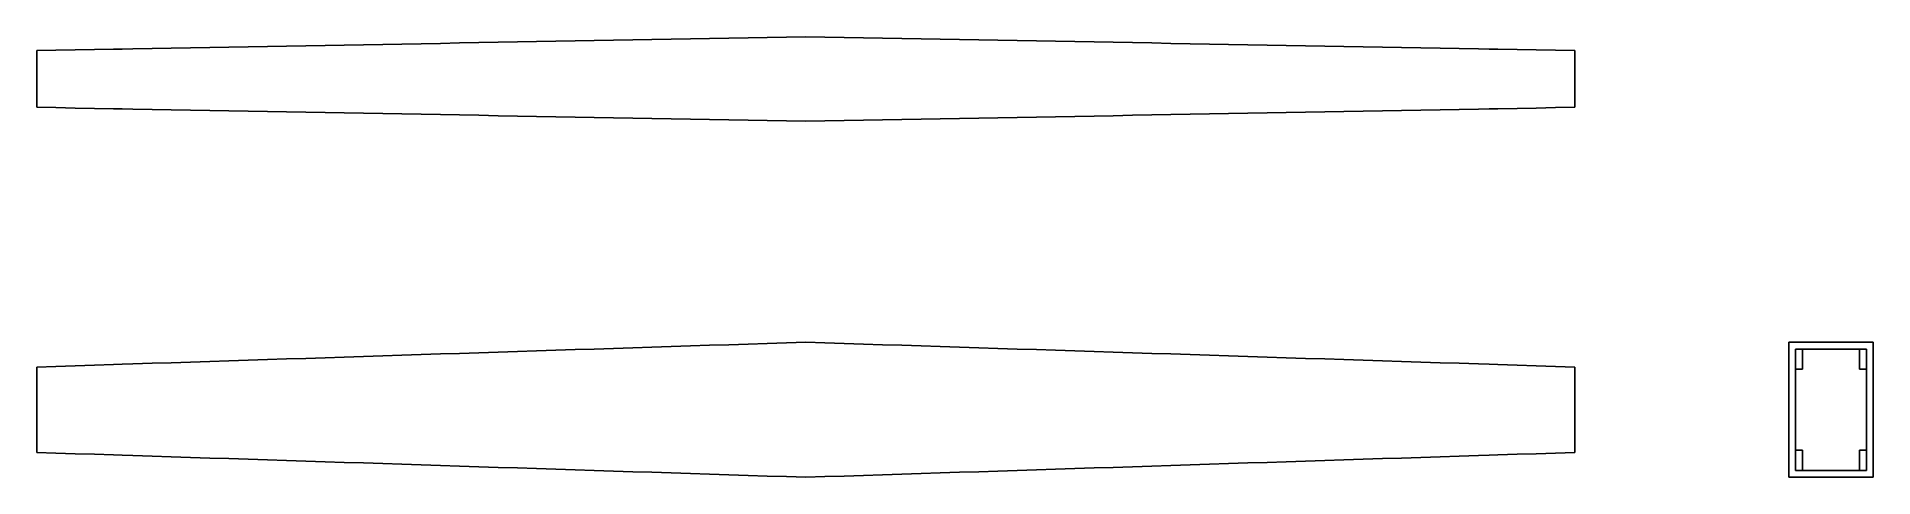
# Model space of a CAD drawing. Header units: inches. Extents: x 0 to 10.7, y -0.4 to 2.2.
import ezdxf

# ---------------------------------------------------------------- set-up
doc = ezdxf.new("R2010")
doc.units = ezdxf.units.IN

msp = doc.modelspace()

# ---------------------------------------------------------------- linework, layer by layer
at = {"layer": 'FRONT'}
for p, q in [((2.1375, 0.319003), (2.25, 0.322639)), ((2.25, 0.322639), (2.3625, 0.326276)), ((2.3625, 0.326276), (2.475, 0.329912)), ((2.475, 0.329912), (2.5875, 0.333549)), ((2.5875, 0.333549), (2.7, 0.337185)), ((2.7, 0.337185), (2.8125, 0.340822)), ((2.8125, 0.340822), (2.925, 0.344458)), ((2.925, 0.344458), (3.0375, 0.348095)), ((3.0375, 0.348095), (3.15, 0.351731)), ((3.15, 0.351731), (3.2625, 0.355368)), ((3.2625, 0.355368), (3.375, 0.359004)), ((3.375, 0.359004), (3.4875, 0.362641)), ((3.4875, 0.362641), (3.6, 0.366277)), ((3.6, 0.366277), (3.7125, 0.369914)), ((3.7125, 0.369914), (3.825, 0.37355)), ((3.825, 0.37355), (3.9375, 0.377187)), ((3.9375, 0.377187), (4.05, 0.380823)), ((4.05, 0.380823), (4.1625, 0.384459)), ((4.1625, 0.384459), (4.275, 0.388096)), ((4.275, 0.388096), (4.3875, 0.391732)), ((4.3875, 0.391732), (4.5, 0.395369)), ((4.5, 0.395369), (4.6125, 0.391732)), ((4.6125, 0.391732), (4.725, 0.388096)), ((4.725, 0.388096), (4.8375, 0.384459)), ((4.8375, 0.384459), (4.95, 0.380823)), ((4.95, 0.380823), (5.0625, 0.377187)), ((5.0625, 0.377187), (5.175, 0.37355)), ((5.175, 0.37355), (5.2875, 0.369914)), ((5.2875, 0.369914), (5.4, 0.366277)), ((5.4, 0.366277), (5.5125, 0.362641)), ((5.5125, 0.362641), (5.625, 0.359004)), ((5.625, 0.359004), (5.7375, 0.355368)), ((5.7375, 0.355368), (5.85, 0.351731)), ((5.85, 0.351731), (5.9625, 0.348095)), ((5.9625, 0.348095), (6.075, 0.344458)), ((6.075, 0.344458), (6.1875, 0.340822)), ((6.1875, 0.340822), (6.3, 0.337185)), ((6.3, 0.337185), (6.4125, 0.333549)), ((6.4125, 0.333549), (6.525, 0.329912)), ((6.525, 0.329912), (6.6375, 0.326276)), ((6.6375, 0.326276), (6.75, 0.322639)), ((6.75, 0.322639), (6.8625, 0.319003)), ((0, 0.249909), (0.1125, 0.253546)), ((0, 0.249909), (0, -0.249909)), ((0.1125, 0.253546), (0.225, 0.257182)), ((0.225, 0.257182), (0.3375, 0.260819)), ((0.3375, 0.260819), (0.45, 0.264455)), ((0.45, 0.264455), (0.5, 0.266072)), ((0.5, 0.266072), (0.5625, 0.268092)), ((0.5625, 0.268092), (0.675, 0.271728)), ((0.675, 0.271728), (0.7875, 0.275365)), ((0.7875, 0.275365), (0.9, 0.279001)), ((0.9, 0.279001), (1.0125, 0.282638)), ((1.0125, 0.282638), (1.125, 0.286274)), ((1.125, 0.286274), (1.2375, 0.289911)), ((1.2375, 0.289911), (1.35, 0.293547)), ((1.35, 0.293547), (1.4625, 0.297184)), ((1.4625, 0.297184), (1.575, 0.30082)), ((1.575, 0.30082), (1.6875, 0.304457)), ((1.6875, 0.304457), (1.8, 0.308093)), ((1.8, 0.308093), (1.9125, 0.31173)), ((1.9125, 0.31173), (2.025, 0.315366)), ((2.025, 0.315366), (2.1375, 0.319003)), ((6.8625, 0.319003), (6.975, 0.315366)), ((6.975, 0.315366), (7.0875, 0.31173)), ((7.0875, 0.31173), (7.2, 0.308093)), ((7.2, 0.308093), (7.3125, 0.304457)), ((7.3125, 0.304457), (7.425, 0.30082)), ((7.425, 0.30082), (7.5375, 0.297184)), ((7.5375, 0.297184), (7.65, 0.293547)), ((7.65, 0.293547), (7.7625, 0.289911)), ((7.7625, 0.289911), (7.875, 0.286274)), ((7.875, 0.286274), (7.9875, 0.282638)), ((7.9875, 0.282638), (8.1, 0.279001)), ((8.1, 0.279001), (8.2125, 0.275365)), ((8.2125, 0.275365), (8.325, 0.271728)), ((8.325, 0.271728), (8.4375, 0.268092)), ((8.4375, 0.268092), (8.5, 0.266072)), ((8.5, 0.266072), (8.55, 0.264455)), ((8.55, 0.264455), (8.6625, 0.260819)), ((8.6625, 0.260819), (8.775, 0.257182)), ((8.775, 0.257182), (8.8875, 0.253546)), ((8.8875, 0.253546), (9, 0.249909)), ((9, 0.249909), (9, -0.249909)), ((0, -0.249909), (0.1125, -0.253546)), ((0.1125, -0.253546), (0.225, -0.257182)), ((0.225, -0.257182), (0.3375, -0.260819)), ((0.3375, -0.260819), (0.45, -0.264455)), ((0.45, -0.264455), (0.5, -0.266072)), ((0.5, -0.266072), (0.5625, -0.268092)), ((0.5625, -0.268092), (0.675, -0.271728)), ((0.675, -0.271728), (0.7875, -0.275365)), ((0.7875, -0.275365), (0.9, -0.279001)), ((0.9, -0.279001), (1.0125, -0.282638)), ((1.0125, -0.282638), (1.125, -0.286274)), ((1.125, -0.286274), (1.2375, -0.289911)), ((1.2375, -0.289911), (1.35, -0.293547)), ((1.35, -0.293547), (1.4625, -0.297184)), ((1.4625, -0.297184), (1.575, -0.30082)), ((1.575, -0.30082), (1.6875, -0.304457)), ((1.6875, -0.304457), (1.8, -0.308093)), ((1.8, -0.308093), (1.9125, -0.31173)), ((1.9125, -0.31173), (2.025, -0.315366)), ((2.025, -0.315366), (2.1375, -0.319003)), ((2.1375, -0.319003), (2.25, -0.322639)), ((6.75, -0.322639), (6.8625, -0.319003)), ((6.8625, -0.319003), (6.975, -0.315366)), ((6.975, -0.315366), (7.0875, -0.31173)), ((7.0875, -0.31173), (7.2, -0.308093)), ((7.2, -0.308093), (7.3125, -0.304457)), ((7.3125, -0.304457), (7.425, -0.30082)), ((7.425, -0.30082), (7.5375, -0.297184)), ((7.5375, -0.297184), (7.65, -0.293547)), ((7.65, -0.293547), (7.7625, -0.289911)), ((7.7625, -0.289911), (7.875, -0.286274)), ((7.875, -0.286274), (7.9875, -0.282638)), ((7.9875, -0.282638), (8.1, -0.279001)), ((8.1, -0.279001), (8.2125, -0.275365)), ((8.2125, -0.275365), (8.325, -0.271728)), ((8.325, -0.271728), (8.4375, -0.268092)), ((8.4375, -0.268092), (8.5, -0.266072)), ((8.5, -0.266072), (8.55, -0.264455)), ((8.55, -0.264455), (8.6625, -0.260819)), ((8.6625, -0.260819), (8.775, -0.257182)), ((8.775, -0.257182), (8.8875, -0.253546)), ((8.8875, -0.253546), (9, -0.249909)), ((2.25, -0.322639), (2.3625, -0.326276)), ((2.3625, -0.326276), (2.475, -0.329912)), ((2.475, -0.329912), (2.5875, -0.333549)), ((2.5875, -0.333549), (2.7, -0.337185)), ((2.7, -0.337185), (2.8125, -0.340822)), ((2.8125, -0.340822), (2.925, -0.344458)), ((2.925, -0.344458), (3.0375, -0.348095)), ((3.0375, -0.348095), (3.15, -0.351731)), ((3.15, -0.351731), (3.2625, -0.355368)), ((3.2625, -0.355368), (3.375, -0.359004)), ((3.375, -0.359004), (3.4875, -0.362641)), ((3.4875, -0.362641), (3.6, -0.366277)), ((3.6, -0.366277), (3.7125, -0.369914)), ((3.7125, -0.369914), (3.825, -0.37355)), ((3.825, -0.37355), (3.9375, -0.377187)), ((3.9375, -0.377187), (4.05, -0.380823)), ((4.05, -0.380823), (4.1625, -0.384459)), ((4.1625, -0.384459), (4.275, -0.388096)), ((4.275, -0.388096), (4.3875, -0.391732)), ((4.3875, -0.391732), (4.5, -0.395369)), ((4.5, -0.395369), (4.6125, -0.391732)), ((4.6125, -0.391732), (4.725, -0.388096)), ((4.725, -0.388096), (4.8375, -0.384459)), ((4.8375, -0.384459), (4.95, -0.380823)), ((4.95, -0.380823), (5.0625, -0.377187)), ((5.0625, -0.377187), (5.175, -0.37355)), ((5.175, -0.37355), (5.2875, -0.369914)), ((5.2875, -0.369914), (5.4, -0.366277)), ((5.4, -0.366277), (5.5125, -0.362641)), ((5.5125, -0.362641), (5.625, -0.359004)), ((5.625, -0.359004), (5.7375, -0.355368)), ((5.7375, -0.355368), (5.85, -0.351731)), ((5.85, -0.351731), (5.9625, -0.348095)), ((5.9625, -0.348095), (6.075, -0.344458)), ((6.075, -0.344458), (6.1875, -0.340822)), ((6.1875, -0.340822), (6.3, -0.337185)), ((6.3, -0.337185), (6.4125, -0.333549)), ((6.4125, -0.333549), (6.525, -0.329912)), ((6.525, -0.329912), (6.6375, -0.326276)), ((6.6375, -0.326276), (6.75, -0.322639))]:
    msp.add_line(p, q, dxfattribs=at)
at = {"layer": 'SECTION'}
for p, q in [((10.747369, 0.395369), (10.252631, 0.395369)), ((10.252631, 0.395369), (10.252631, -0.395369)), ((10.707369, 0.355369), (10.292631, 0.355369)), ((10.292631, 0.355369), (10.292631, -0.355369)), ((10.332631, 0.355369), (10.292631, 0.355369)), ((10.292631, 0.355369), (10.292631, 0.237491)), ((10.332631, 0.237491), (10.332631, 0.355369)), ((10.707369, 0.355369), (10.667369, 0.355369)), ((10.667369, 0.355369), (10.667369, 0.237491)), ((10.707369, -0.355369), (10.707369, 0.355369)), ((10.707369, 0.237491), (10.707369, 0.355369)), ((10.747369, -0.395369), (10.747369, 0.395369)), ((10.292631, 0.237491), (10.332631, 0.237491)), ((10.667369, 0.237491), (10.707369, 0.237491)), ((10.332631, -0.237491), (10.292631, -0.237491)), ((10.292631, -0.237491), (10.292631, -0.355369)), ((10.332631, -0.355369), (10.332631, -0.237491)), ((10.707369, -0.237491), (10.667369, -0.237491)), ((10.667369, -0.237491), (10.667369, -0.355369)), ((10.707369, -0.355369), (10.707369, -0.237491)), ((10.252631, -0.395369), (10.747369, -0.395369)), ((10.292631, -0.355369), (10.707369, -0.355369)), ((10.292631, -0.355369), (10.332631, -0.355369)), ((10.667369, -0.355369), (10.707369, -0.355369))]:
    msp.add_line(p, q, dxfattribs=at)
at = {"layer": 'TOP'}
for p, q in [((2.5875, 2.148832), (2.7, 2.15087)), ((2.7, 2.15087), (2.8125, 2.152907)), ((2.8125, 2.152907), (2.925, 2.154945)), ((2.925, 2.154945), (3.0375, 2.156983)), ((3.0375, 2.156983), (3.15, 2.159021)), ((3.15, 2.159021), (3.2625, 2.161059)), ((3.2625, 2.161059), (3.375, 2.163097)), ((3.375, 2.163097), (3.4875, 2.165135)), ((3.4875, 2.165135), (3.6, 2.167173)), ((3.6, 2.167173), (3.7125, 2.169211)), ((3.7125, 2.169211), (3.825, 2.171248)), ((3.825, 2.171248), (3.9375, 2.173286)), ((3.9375, 2.173286), (4.05, 2.175324)), ((4.05, 2.175324), (4.1625, 2.177362)), ((4.1625, 2.177362), (4.275, 2.1794)), ((4.275, 2.1794), (4.3875, 2.181438)), ((4.3875, 2.181438), (4.5, 2.183476)), ((4.5, 2.183476), (4.6125, 2.181438)), ((4.6125, 2.181438), (4.725, 2.1794)), ((4.725, 2.1794), (4.8375, 2.177362)), ((4.8375, 2.177362), (4.95, 2.175324)), ((4.95, 2.175324), (5.0625, 2.173286)), ((5.0625, 2.173286), (5.175, 2.171248)), ((5.175, 2.171248), (5.2875, 2.169211)), ((5.2875, 2.169211), (5.4, 2.167173)), ((5.4, 2.167173), (5.5125, 2.165135)), ((5.5125, 2.165135), (5.625, 2.163097)), ((5.625, 2.163097), (5.7375, 2.161059)), ((5.7375, 2.161059), (5.85, 2.159021)), ((5.85, 2.159021), (5.9625, 2.156983)), ((5.9625, 2.156983), (6.075, 2.154945)), ((6.075, 2.154945), (6.1875, 2.152907)), ((6.1875, 2.152907), (6.3, 2.15087)), ((6.3, 2.15087), (6.4125, 2.148832)), ((0, 2.10196), (0.1125, 2.103998)), ((0, 2.10196), (0, 1.770254)), ((0.1125, 2.103998), (0.225, 2.106036)), ((0.225, 2.106036), (0.3375, 2.108074)), ((0.3375, 2.108074), (0.45, 2.110112)), ((0.45, 2.110112), (0.5, 2.111018)), ((0.5, 2.111018), (0.5625, 2.11215)), ((0.5625, 2.11215), (0.675, 2.114188)), ((0.675, 2.114188), (0.7875, 2.116225)), ((0.7875, 2.116225), (0.9, 2.118263)), ((0.9, 2.118263), (1.0125, 2.120301)), ((1.0125, 2.120301), (1.125, 2.122339)), ((1.125, 2.122339), (1.2375, 2.124377)), ((1.2375, 2.124377), (1.35, 2.126415)), ((1.35, 2.126415), (1.4625, 2.128453)), ((1.4625, 2.128453), (1.575, 2.130491)), ((1.575, 2.130491), (1.6875, 2.132529)), ((1.6875, 2.132529), (1.8, 2.134566)), ((1.8, 2.134566), (1.9125, 2.136604)), ((1.9125, 2.136604), (2.025, 2.138642)), ((2.025, 2.138642), (2.1375, 2.14068)), ((2.1375, 2.14068), (2.25, 2.142718)), ((2.25, 2.142718), (2.3625, 2.144756)), ((2.3625, 2.144756), (2.475, 2.146794)), ((2.475, 2.146794), (2.5875, 2.148832)), ((6.4125, 2.148832), (6.525, 2.146794)), ((6.525, 2.146794), (6.6375, 2.144756)), ((6.6375, 2.144756), (6.75, 2.142718)), ((6.75, 2.142718), (6.8625, 2.14068)), ((6.8625, 2.14068), (6.975, 2.138642)), ((6.975, 2.138642), (7.0875, 2.136604)), ((7.0875, 2.136604), (7.2, 2.134566)), ((7.2, 2.134566), (7.3125, 2.132529)), ((7.3125, 2.132529), (7.425, 2.130491)), ((7.425, 2.130491), (7.5375, 2.128453)), ((7.5375, 2.128453), (7.65, 2.126415)), ((7.65, 2.126415), (7.7625, 2.124377)), ((7.7625, 2.124377), (7.875, 2.122339)), ((7.875, 2.122339), (7.9875, 2.120301)), ((7.9875, 2.120301), (8.1, 2.118263)), ((8.1, 2.118263), (8.2125, 2.116225)), ((8.2125, 2.116225), (8.325, 2.114188)), ((8.325, 2.114188), (8.4375, 2.11215)), ((8.4375, 2.11215), (8.5, 2.111018)), ((8.5, 2.111018), (8.55, 2.110112)), ((8.55, 2.110112), (8.6625, 2.108074)), ((8.6625, 2.108074), (8.775, 2.106036)), ((8.775, 2.106036), (8.8875, 2.103998)), ((8.8875, 2.103998), (9, 2.10196)), ((9, 2.10196), (9, 1.770254)), ((0, 1.770254), (0.1125, 1.768216)), ((0.1125, 1.768216), (0.225, 1.766178)), ((0.225, 1.766178), (0.3375, 1.76414)), ((0.3375, 1.76414), (0.45, 1.762102)), ((0.45, 1.762102), (0.5, 1.761196)), ((0.5, 1.761196), (0.5625, 1.760064)), ((0.5625, 1.760064), (0.675, 1.758026)), ((0.675, 1.758026), (0.7875, 1.755988)), ((0.7875, 1.755988), (0.9, 1.75395)), ((0.9, 1.75395), (1.0125, 1.751913)), ((1.0125, 1.751913), (1.125, 1.749875)), ((1.125, 1.749875), (1.2375, 1.747837)), ((1.2375, 1.747837), (1.35, 1.745799)), ((1.35, 1.745799), (1.4625, 1.743761)), ((1.4625, 1.743761), (1.575, 1.741723)), ((1.575, 1.741723), (1.6875, 1.739685)), ((1.6875, 1.739685), (1.8, 1.737647)), ((1.8, 1.737647), (1.9125, 1.735609)), ((1.9125, 1.735609), (2.025, 1.733572)), ((2.025, 1.733572), (2.1375, 1.731534)), ((2.1375, 1.731534), (2.25, 1.729496)), ((2.25, 1.729496), (2.3625, 1.727458)), ((2.3625, 1.727458), (2.475, 1.72542)), ((2.475, 1.72542), (2.5875, 1.723382)), ((2.5875, 1.723382), (2.7, 1.721344)), ((2.7, 1.721344), (2.8125, 1.719306)), ((6.1875, 1.719306), (6.3, 1.721344)), ((6.3, 1.721344), (6.4125, 1.723382)), ((6.4125, 1.723382), (6.525, 1.72542)), ((6.525, 1.72542), (6.6375, 1.727458)), ((6.6375, 1.727458), (6.75, 1.729496)), ((6.75, 1.729496), (6.8625, 1.731534)), ((6.8625, 1.731534), (6.975, 1.733572)), ((6.975, 1.733572), (7.0875, 1.735609)), ((7.0875, 1.735609), (7.2, 1.737647)), ((7.2, 1.737647), (7.3125, 1.739685)), ((7.3125, 1.739685), (7.425, 1.741723)), ((7.425, 1.741723), (7.5375, 1.743761)), ((7.5375, 1.743761), (7.65, 1.745799)), ((7.65, 1.745799), (7.7625, 1.747837)), ((7.7625, 1.747837), (7.875, 1.749875)), ((7.875, 1.749875), (7.9875, 1.751913)), ((7.9875, 1.751913), (8.1, 1.75395)), ((8.1, 1.75395), (8.2125, 1.755988)), ((8.2125, 1.755988), (8.325, 1.758026)), ((8.325, 1.758026), (8.4375, 1.760064)), ((8.4375, 1.760064), (8.5, 1.761196)), ((8.5, 1.761196), (8.55, 1.762102)), ((8.55, 1.762102), (8.6625, 1.76414)), ((8.6625, 1.76414), (8.775, 1.766178)), ((8.775, 1.766178), (8.8875, 1.768216)), ((8.8875, 1.768216), (9, 1.770254)), ((2.8125, 1.719306), (2.925, 1.717268)), ((2.925, 1.717268), (3.0375, 1.715231)), ((3.0375, 1.715231), (3.15, 1.713193)), ((3.15, 1.713193), (3.2625, 1.711155)), ((3.2625, 1.711155), (3.375, 1.709117)), ((3.375, 1.709117), (3.4875, 1.707079)), ((3.4875, 1.707079), (3.6, 1.705041)), ((3.6, 1.705041), (3.7125, 1.703003)), ((3.7125, 1.703003), (3.825, 1.700965)), ((3.825, 1.700965), (3.9375, 1.698927)), ((3.9375, 1.698927), (4.05, 1.69689)), ((4.05, 1.69689), (4.1625, 1.694852)), ((4.1625, 1.694852), (4.275, 1.692814)), ((4.275, 1.692814), (4.3875, 1.690776)), ((4.3875, 1.690776), (4.5, 1.688738)), ((4.5, 1.688738), (4.6125, 1.690776)), ((4.6125, 1.690776), (4.725, 1.692814)), ((4.725, 1.692814), (4.8375, 1.694852)), ((4.8375, 1.694852), (4.95, 1.69689)), ((4.95, 1.69689), (5.0625, 1.698927)), ((5.0625, 1.698927), (5.175, 1.700965)), ((5.175, 1.700965), (5.2875, 1.703003)), ((5.2875, 1.703003), (5.4, 1.705041)), ((5.4, 1.705041), (5.5125, 1.707079)), ((5.5125, 1.707079), (5.625, 1.709117)), ((5.625, 1.709117), (5.7375, 1.711155)), ((5.7375, 1.711155), (5.85, 1.713193)), ((5.85, 1.713193), (5.9625, 1.715231)), ((5.9625, 1.715231), (6.075, 1.717268)), ((6.075, 1.717268), (6.1875, 1.719306))]:
    msp.add_line(p, q, dxfattribs=at)

doc.saveas('drawing.dxf')
